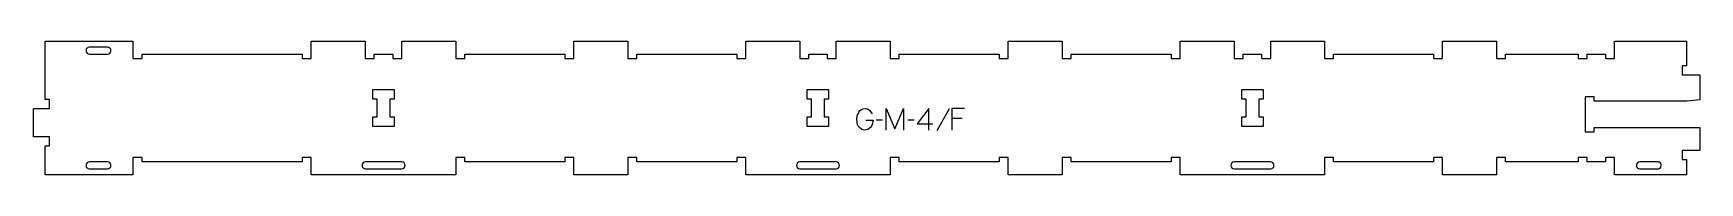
# Model space of a CAD drawing. Header units: millimetres. Extents: x -1135 to 1166, y -92 to 93.
import ezdxf

# ---------------------------------------------------------------- set-up
doc = ezdxf.new("R2010")
doc.units = ezdxf.units.MM
for name, color, linetype, true_color in [('1_ANYTOOL_1MMDEEP_LABELS_S', 2, 'Continuous', 0xffff00), ('3_ANYTOOL_CUTTHROUGH_INSID', 4, 'Continuous', 0x00ffff), ('4_ANYTOOL_CUTTHROUGH_OUTSI', 5, 'Continuous', 0x0000ff)]:
    doc.layers.add(name, color=color, linetype=linetype, true_color=true_color)

msp = doc.modelspace()

# ---------------------------------------------------------------- linework, layer by layer
at = {"layer": '1_ANYTOOL_1MMDEEP_LABELS_S'}
for p, q in [((37.7, -16.1), (28.9, -16.2)), ((81.2, -16.1), (72.4, -16.2)), ((85.5, -21.3), (107.2, -21.3)), ((129.6, -0.5), (112.5, -31.2)), ((147.7, -14), (133.2, -14))]:
    msp.add_line(p, q, dxfattribs=at)
for points in [[(14.8, -16.2), (24.6, -16.2), (23.5, -22.2), (22.4, -24.5), (20.8, -26.5), (17.2, -29.1), (13.2, -30), (11.1, -29.8), (9.2, -29.2), (5.6, -26.5), (4.1, -24.5), (3, -22), (2.1, -15.5), (2.8, -10.2), (4.8, -5.1), (6.4, -2.8), (8.4, -1.3), (10.9, -0.3), (13.8, 0), (17.1, -0.6), (19.7, -2.3), (23.4, -7.4)], [(42.8, -30), (42.8, 0), (54.8, -28.4), (66.8, -0.1), (66.8, -30)], [(101.4, -30), (101.5, 0), (85.5, -21.3)], [(150.9, 0), (133.2, 0), (133.2, -30)]]:
    msp.add_lwpolyline(points, dxfattribs=at)
at = {"layer": '3_ANYTOOL_CUTTHROUGH_INSID'}
for points in [[(-1057.7, 84.9, 1), (-1057.7, 75.4), (-1032.7, 75.4, 1), (-1032.7, 84.9)], [(-1057.7, -83.6), (-1032.7, -83.6, 1), (-1032.7, -74.1), (-1057.7, -74.1, 1)], [(-676.5, -83.6), (-626.5, -83.6, 1), (-626.5, -74.1), (-676.5, -74.1, 1)], [(-76.5, -83.6), (-26.5, -83.6, 1), (-26.5, -74.1), (-76.5, -74.1, 1)], [(523.5, -83.6), (573.5, -83.6, 1), (573.5, -74.1), (523.5, -74.1, 1)], [(1083.5, -83.6), (1109.2, -83.6), (1110, -83.5), (1110.7, -83.3), (1111.5, -82.8), (1112.6, -81.4), (1113.1, -79.7), (1113.1, -78), (1112.6, -76.3), (1111.5, -74.9), (1110.7, -74.5), (1110, -74.2), (1109.2, -74.1), (1083.5, -74.1, 1)]]:
    msp.add_lwpolyline(points, format="xyb", close=True, dxfattribs=at)
for points in [[(-660.8, 13.4), (-660.8, -12.1), (-666.8, -12.1), (-666.8, -24.6), (-636.3, -24.6), (-636.3, -12.1), (-642.3, -12.1), (-642.3, 13.4), (-636.3, 13.4), (-636.3, 25.9), (-666.8, 25.9), (-666.8, 13.4)], [(-60.8, 13.4), (-60.8, -12.1), (-66.8, -12.1), (-66.8, -24.6), (-36.3, -24.6), (-36.3, -12.1), (-42.3, -12.1), (-42.3, 13.4), (-36.3, 13.4), (-36.3, 25.9), (-66.8, 25.9), (-66.8, 13.4)], [(539.2, 13.4), (539.2, -12.1), (533.2, -12.1), (533.2, -24.6), (563.7, -24.6), (563.7, -12.1), (557.7, -12.1), (557.7, 13.4), (563.7, 13.4), (563.7, 25.9), (533.2, 25.9), (533.2, 13.4)]]:
    msp.add_lwpolyline(points, close=True, dxfattribs=at)
at = {"layer": '4_ANYTOOL_CUTTHROUGH_OUTSI'}
msp.add_lwpolyline([(1148.2, 93.4), (1148.2, 58.9), (1142.5, 58.9, 0.414214), (1142.2, 58.6), (1142.2, 46.6, 0.414214), (1142.5, 46.4), (1166.2, 46.4), (1166.2, 11.8), (1148.4, 10), (1020.7, 10), (1020.7, 15.7, 0.414214), (1020.5, 16), (1008.5, 16, 0.414214), (1008.2, 15.7), (1008.2, -32.3, 0.414214), (1008.5, -32.5), (1020.5, -32.5, 0.414214), (1020.7, -32.3), (1020.7, -26.5), (1166.2, -26.5), (1166.2, -58.1), (1142.5, -58.1, 0.414214), (1142.2, -58.4), (1142.2, -70.4, 0.414214), (1142.5, -70.6), (1148.2, -70.6), (1148.2, -92.1), (1048.7, -92.1), (1048.7, -68.4, 0.414214), (1048.5, -68.1), (1036.5, -68.1, 0.414214), (1036.2, -68.4), (1036.2, -74.1), (1010.7, -74.1), (1010.7, -68.4, 0.414214), (1010.5, -68.1), (998.5, -68.1, 0.414214), (998.2, -68.4), (998.2, -74.1), (898.2, -74.1), (898.2, -68.4, 0.414214), (898, -68.1), (886, -68.1, 0.414214), (885.7, -68.4), (885.7, -92.1), (811.2, -92.1), (811.2, -68.4, 0.414214), (811, -68.1), (799, -68.1, 0.414214), (798.7, -68.4), (798.7, -74.1), (660.7, -74.1), (660.7, -68.4, 0.414214), (660.5, -68.1), (648.5, -68.1, 0.414214), (648.2, -68.4), (648.2, -92.1), (448.7, -92.1), (448.7, -68.4, 0.414214), (448.5, -68.1), (436.5, -68.1, 0.414214), (436.2, -68.4), (436.2, -74.1), (298.2, -74.1), (298.2, -68.4, 0.414214), (298, -68.1), (286, -68.1, 0.414214), (285.7, -68.4), (285.7, -92.1), (211.2, -92.1), (211.2, -68.4, 0.414214), (211, -68.1), (199, -68.1, 0.414214), (198.7, -68.4), (198.7, -74.1), (60.7, -74.1), (60.7, -68.4, 0.414214), (60.5, -68.1), (48.5, -68.1, 0.414214), (48.2, -68.4), (48.2, -92.1), (-151.3, -92.1), (-151.3, -68.4, 0.414214), (-151.5, -68.1), (-163.5, -68.1, 0.414214), (-163.8, -68.4), (-163.8, -74.1), (-301.8, -74.1), (-301.8, -68.4, 0.414214), (-302, -68.1), (-314, -68.1, 0.414214), (-314.3, -68.4), (-314.3, -92.1), (-388.8, -92.1), (-388.8, -68.4, 0.414214), (-389, -68.1), (-401, -68.1, 0.414214), (-401.3, -68.4), (-401.3, -74.1), (-539.3, -74.1), (-539.3, -68.4, 0.414214), (-539.5, -68.1), (-551.5, -68.1, 0.414214), (-551.8, -68.4), (-551.8, -92.1), (-751.3, -92.1), (-751.3, -68.4, 0.414214), (-751.5, -68.1), (-763.5, -68.1, 0.414214), (-763.8, -68.4), (-763.8, -74.1), (-985.1, -74.1), (-985.1, -68.4, 0.414214), (-985.4, -68.1), (-997.4, -68.1, 0.414214), (-997.6, -68.4), (-997.6, -92.1), (-1118.9, -92.1), (-1118.9, -51.9), (-1113.2, -51.9, 0.414214), (-1112.9, -51.7), (-1112.9, -39.7, 0.414214), (-1113.2, -39.4), (-1135.2, -39.4), (-1135.2, 0.1), (-1113.2, 0.1, 0.414214), (-1112.9, 0.3), (-1112.9, 12.3, 0.414214), (-1113.2, 12.6), (-1118.9, 12.6), (-1118.9, 93.4), (-997.6, 93.4), (-997.6, 69.6, 0.414214), (-997.4, 69.4), (-985.4, 69.4, 0.414214), (-985.1, 69.6), (-985.1, 75.4), (-763.8, 75.4), (-763.8, 69.6, 0.414214), (-763.5, 69.4), (-751.5, 69.4, 0.414214), (-751.3, 69.6), (-751.3, 93.4), (-676.8, 93.4), (-676.8, 69.6, 0.414214), (-676.5, 69.4), (-664.5, 69.4, 0.414214), (-664.3, 69.6), (-664.3, 75.4), (-638.8, 75.4), (-638.8, 69.6, 0.414214), (-638.5, 69.4), (-626.5, 69.4, 0.414214), (-626.3, 69.6), (-626.3, 93.4), (-551.8, 93.4), (-551.8, 69.6, 0.414214), (-551.5, 69.4), (-539.5, 69.4, 0.414214), (-539.3, 69.6), (-539.3, 75.4), (-401.3, 75.4), (-401.3, 69.6, 0.414214), (-401, 69.4), (-389, 69.4, 0.414214), (-388.8, 69.6), (-388.8, 93.4), (-314.3, 93.4), (-314.3, 69.6, 0.414214), (-314, 69.4), (-302, 69.4, 0.414214), (-301.8, 69.6), (-301.8, 75.4), (-163.8, 75.4), (-163.8, 69.6, 0.414214), (-163.5, 69.4), (-151.5, 69.4, 0.414214), (-151.3, 69.6), (-151.3, 93.4), (-76.8, 93.4), (-76.8, 69.6, 0.414214), (-76.5, 69.4), (-64.5, 69.4, 0.414214), (-64.3, 69.6), (-64.3, 75.4), (-38.8, 75.4), (-38.8, 69.6, 0.414214), (-38.5, 69.4), (-26.5, 69.4, 0.414214), (-26.3, 69.6), (-26.3, 93.4), (48.2, 93.4), (48.2, 69.6, 0.414214), (48.5, 69.4), (60.5, 69.4, 0.414214), (60.7, 69.6), (60.7, 75.4), (198.7, 75.4), (198.7, 69.6, 0.414214), (199, 69.4), (211, 69.4, 0.414214), (211.2, 69.6), (211.2, 93.4), (285.7, 93.4), (285.7, 69.6, 0.414214), (286, 69.4), (298, 69.4, 0.414214), (298.2, 69.6), (298.2, 75.4), (436.2, 75.4), (436.2, 69.6, 0.414214), (436.5, 69.4), (448.5, 69.4, 0.414214), (448.7, 69.6), (448.7, 93.4), (523.2, 93.4), (523.2, 69.6, 0.414214), (523.5, 69.4), (535.5, 69.4, 0.414214), (535.7, 69.6), (535.7, 75.4), (561.2, 75.4), (561.2, 69.6, 0.414214), (561.5, 69.4), (573.5, 69.4, 0.414214), (573.7, 69.6), (573.7, 93.4), (648.2, 93.4), (648.2, 69.6, 0.414214), (648.5, 69.4), (660.5, 69.4, 0.414214), (660.7, 69.6), (660.7, 75.4), (798.7, 75.4), (798.7, 69.6, 0.414214), (799, 69.4), (811, 69.4, 0.414214), (811.2, 69.6), (811.2, 93.4), (885.7, 93.4), (885.7, 69.6, 0.414214), (886, 69.4), (898, 69.4, 0.414214), (898.2, 69.6), (898.2, 75.4), (998.2, 75.4), (998.2, 69.6, 0.414214), (998.5, 69.4), (1010.5, 69.4, 0.414214), (1010.7, 69.6), (1010.7, 75.4), (1036.2, 75.4), (1036.2, 69.6, 0.414214), (1036.5, 69.4), (1048.5, 69.4, 0.414214), (1048.7, 69.6), (1048.7, 93.4)], format="xyb", close=True, dxfattribs=at)

doc.saveas('drawing.dxf')
